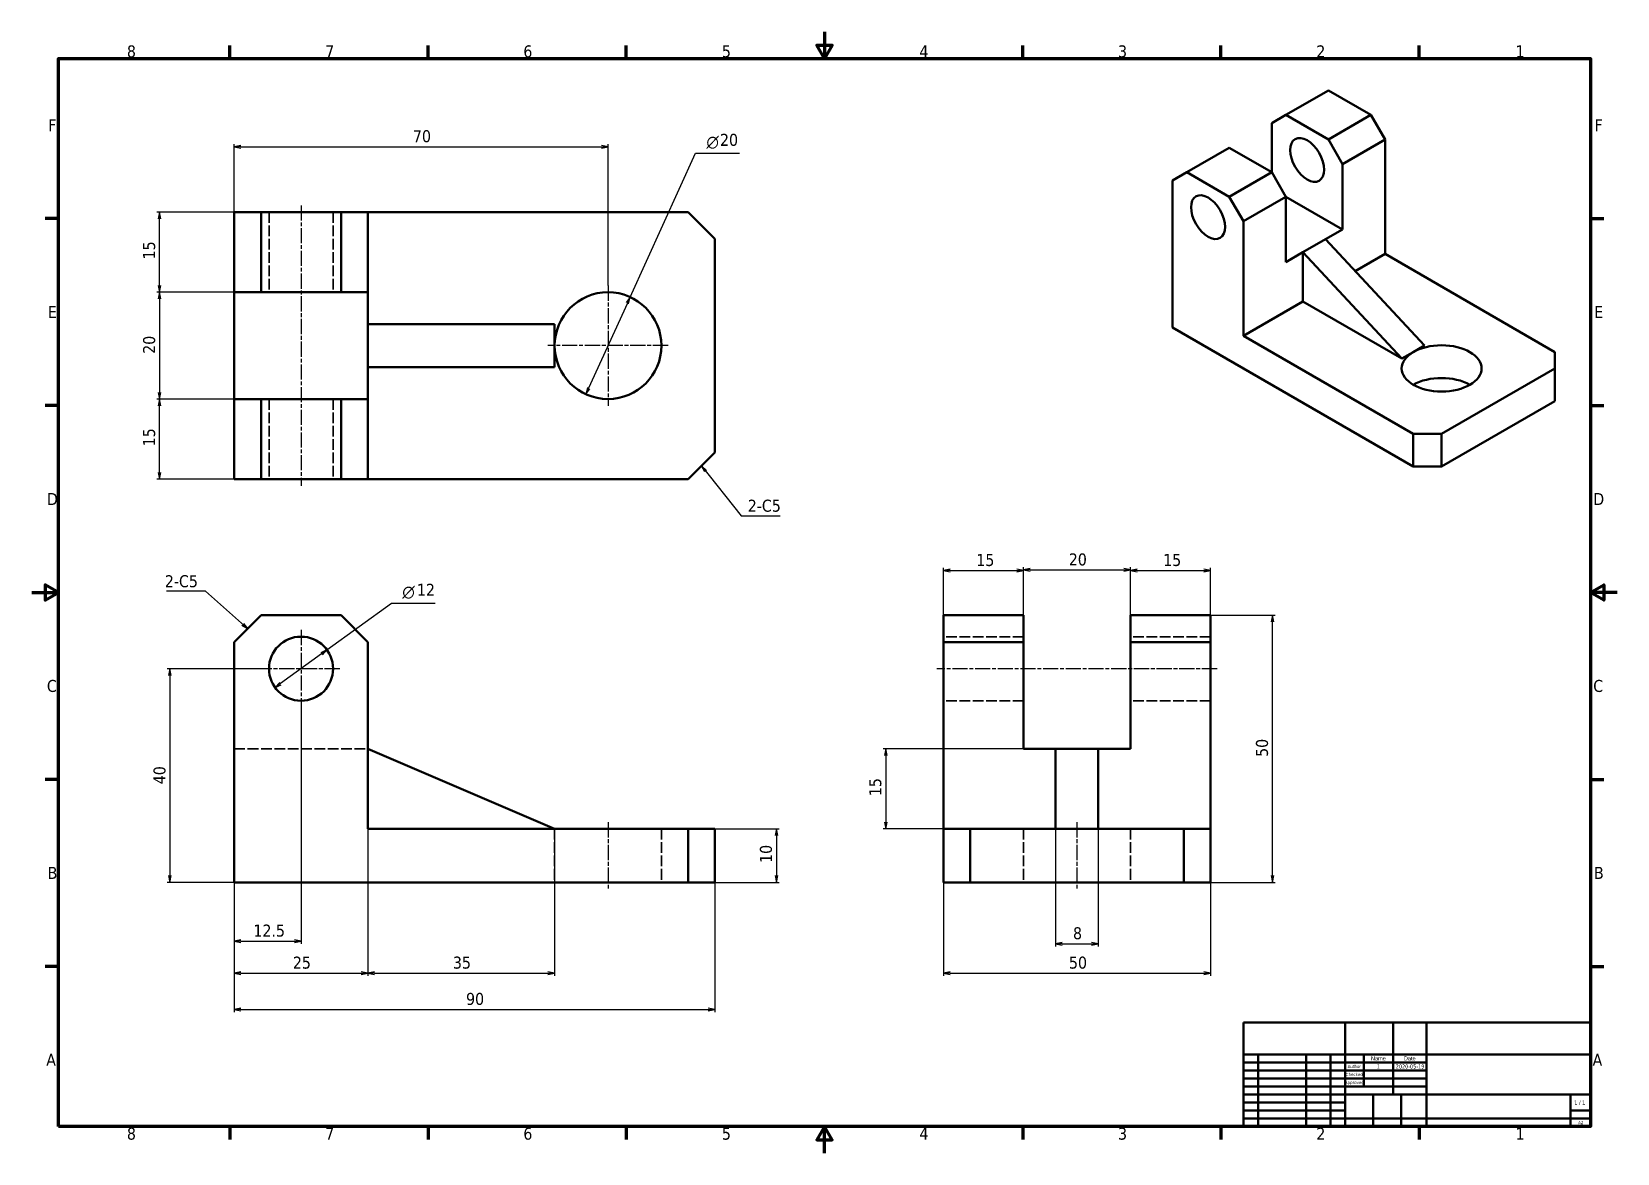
# Model space of a CAD drawing. Header units: millimetres. Extents: x 0 to 297, y 0 to 210.
import ezdxf
from ezdxf.enums import TextEntityAlignment as Align

# ---------------------------------------------------------------- set-up
doc = ezdxf.new("R2010")
doc.units = ezdxf.units.MM
doc.header["$LTSCALE"] = 0.5
doc.linetypes.add('CHAIN', pattern=[0.3543, 0.2362, -0.0295, 0.0591, -0.0295])
doc.linetypes.add('DASHED', pattern=[0.2068, 0.1655, -0.0413])
for name, color, linetype, lineweight in [('Border (ISO)', 7, 'Continuous', 70), ('Center Mark (ISO)', 7, 'Continuous', 25), ('Centerline (ISO)', 7, 'Continuous', 25), ('Dimension (ISO)', 7, 'Continuous', 25), ('Hidden (ISO)', 7, 'DASHED', 35), ('Symbol (ISO)', 7, 'Continuous', 25), ('Title (ISO)', 7, 'Continuous', 50), ('Visible (ISO)', 7, 'Continuous', 50)]:
    doc.layers.add(name, color=color, linetype=linetype, lineweight=lineweight)
doc.styles.add('Note Text (JIS)', font='tahoma.ttf')
doc.styles.add('Text Style12', font='AIGDT___.TTF')
doc.styles.add('Text Style38', font='tahoma.ttf')
doc.styles.add('Text Style39', font='tahoma.ttf')
doc.styles.add('Text Style41', font='tahoma.ttf')
doc.dimstyles.new('Default (JIS)$7', dxfattribs={"dimscale": 0.5, "dimtxt": 4.5, "dimasz": 2.5, "dimexe": 1, "dimexo": 0, "dimgap": 0.8, "dimtad": 1, "dimrnd": 1e-08, "dimdsep": 46, "dimtxsty": 'Note Text (JIS)', "dimblk": 'OPEN', "dimcen": 0.09, "dimdle": 10, "dimclrd": 256, "dimclre": 256, "dimclrt": 256, "dimadec": 0, "dimazin": 2, "dimtfac": 0.777778, "dimtmove": 0, "dimatfit": 3, "dimldrblk": 'OPEN', "dimfxl": 1, "dimtolj": 1, "dimtzin": 0, "dimlwd": -1, "dimlwe": -1, "dimarcsym": 0})

# ---------------------------------------------------------------- blocks, each defined once
blk = doc.blocks.new('Borders Default Border')
at = {"layer": 'Border (ISO)'}
for p, q in [((74.25, 410), (74.25, 414.9)), ((148.5, 410), (148.5, 414.9)), ((222.75, 410), (222.75, 414.9)), ((371.25, 410), (371.25, 414.9)), ((445.5, 410), (445.5, 414.9)), ((519.75, 410), (519.75, 414.9)), ((10, 350), (5.1, 350)), ((584, 350), (588.9, 350)), ((10, 280), (5.1, 280)), ((584, 280), (588.9, 280)), ((10, 140), (5.1, 140)), ((584, 140), (588.9, 140)), ((10, 70), (5.1, 70)), ((584, 70), (588.9, 70)), ((74.25, 10), (74.25, 5.1)), ((148.5, 10), (148.5, 5.1)), ((222.75, 10), (222.75, 5.1)), ((371.25, 10), (371.25, 5.1)), ((445.5, 10), (445.5, 5.1)), ((519.75, 10), (519.75, 5.1))]:
    blk.add_line(p, q, dxfattribs=at)
at = {"layer": 'Border (ISO)', "flags": 128}
for points in [[(297, 420), (297, 410), (294.11, 415), (299.89, 415), (297, 410)], [(10, 10), (10, 410), (584, 410), (584, 10), (10, 10)], [(0, 210), (10, 210), (5, 212.89), (5, 207.11), (10, 210)], [(594, 210), (584, 210), (589, 212.89), (589, 207.11), (584, 210)], [(297, 0), (297, 10), (294.11, 5), (299.89, 5), (297, 10)]]:
    blk.add_lwpolyline(points, dxfattribs=at)
at = {"layer": 'Border (ISO)', "char_height": 4.5, "attachment_point": 7, "style": 'Note Text (JIS)'}
for s, insert in [('8', (35.66, 410.3)), ('7', (109.98, 410.4)), ('6', (184.19, 410.31)), ('5', (258.56, 410.31)), ('4', (332.56, 410.4)), ('3', (406.97, 410.31)), ('2', (481.26, 410.4)), ('1', (555.86, 410.4)), ('F', (6.19, 382.75)), ('F', (585.49, 382.75)), ('E', (6.06, 312.75)), ('E', (585.36, 312.75)), ('D', (5.7, 242.75)), ('D', (585, 242.75)), ('C', (5.69, 172.67)), ('C', (584.99, 172.67)), ('B', (5.98, 102.75)), ('B', (585.28, 102.75)), ('A', (5.44, 32.75)), ('A', (584.74, 32.75)), ('8', (35.66, 5)), ('7', (109.98, 5.1)), ('6', (184.19, 5.01)), ('5', (258.56, 5.01)), ('4', (332.56, 5.1)), ('3', (406.97, 5.01)), ('2', (481.26, 5.1)), ('1', (555.86, 5.1))]:
    blk.add_mtext(s, dxfattribs=dict(at, insert=insert))
blk = doc.blocks.new('Title Blocks JIS')
at = {"layer": 'Title (ISO)'}
for p, q in [((230, 139), (100, 139)), ((100, 139), (100, 100)), ((138, 100), (138, 139)), ((156, 127), (156, 139)), ((168.5, 100), (168.5, 139)), ((230, 100), (230, 139)), ((100, 127), (230, 127)), ((105.5, 100), (105.5, 127)), ((123.5, 100), (123.5, 127)), ((132.5, 100), (132.5, 127)), ((145, 115), (145, 127)), ((156, 112), (156, 127)), ((100, 124), (168.5, 124)), ((100, 121), (168.5, 121)), ((168.5, 118), (100, 118)), ((100, 115), (168.5, 115)), ((138, 112), (100, 112)), ((138, 109), (100, 109)), ((168.5, 112), (138, 112)), ((148.5, 100), (148.5, 112)), ((159, 100), (159, 112)), ((168.5, 112), (230, 112)), ((222.5, 100), (222.5, 112)), ((138, 106), (100, 106)), ((230, 103), (100, 103)), ((222.5, 106), (230, 106)), ((100, 100), (230, 100))]:
    blk.add_line(p, q, dxfattribs=at)
for s, height, style, p in [('Checked', 1.2, 'Text Style41', (141.5, 119.5)), ('Author', 1.2, 'Text Style41', (141.5, 122.5)), ('Approved', 1.2, 'Text Style41', (141.5, 116.5)), ('1 / 1 ', 1.5, 'Text Style39', (226.25, 109))]:
    blk.add_text(s, height=height, dxfattribs=dict(at, style=style)).set_placement(p, align=Align.MIDDLE_CENTER)
at = {"layer": 'Title (ISO)', "char_height": 1.4986, "attachment_point": 5, "style": 'Note Text (JIS)'}
for s, insert, width in [('\\fArial|b0|i0;\\H1.4986;Name', (150.5, 125.5), 10.8457), ('\\fArial|b0|i0;\\H1.4986;Date', (162.25, 125.5), 12.2497)]:
    blk.add_mtext(s, dxfattribs=dict(at, insert=insert, width=width))
at = {"layer": 'Title (ISO)'}
for tag, height, style, p in [('COMPANY', 3.1, 'Text Style38', (199.25, 133)), ('CHECKED_BY', 1.5, 'Text Style39', (150.5, 119.5)), ('CHECKED_DATE', 1.5, 'Text Style39', (162.25, 119.5)), ('ENG_APPROVED_BY', 1.5, 'Text Style39', (150.5, 116.5)), ('ENG_APPROVAL_DATE', 1.5, 'Text Style39', (162.25, 116.5)), ('PART_NUMBER', 3.1, 'Text Style38', (195.5, 107.5))]:
    blk.add_attdef(tag, text='', height=height, dxfattribs=dict(at, style=style)).set_placement(p, align=Align.MIDDLE_CENTER)
at = {"layer": 'Title (ISO)', "style": 'Text Style38'}
blk.add_attdef('TITLE', text='', height=3.1, dxfattribs=at).set_placement((169.5, 126), align=Align.TOP_LEFT)
at = {"layer": 'Title (ISO)'}
for tag, p, height, style in [('AUTHOR_001', (149.91, 121.75), 1.5, 'Text Style39'), ('CREATION_DATE_001', (156.98, 121.75), 1.5, 'Text Style39'), ('Sheet_Size_001', (225.34, 100.89), 1.2, 'Text Style41')]:
    blk.add_attdef(tag, p, '', height=height, dxfattribs=dict(at, style=style))
blk = doc.blocks.new('_Open')
at = {"color": 0, "linetype": 'ByBlock', "lineweight": -2}
for p, q in [((-1, 0.17), (0, 0)), ((-1, -0.17), (0, 0)), ((0, 0), (-1, 0))]:
    blk.add_line(p, q, dxfattribs=at)

msp = doc.modelspace()

# ---------------------------------------------------------------- linework, layer by layer
at = {"layer": 'Center Mark (ISO)', "linetype": 'CHAIN', "ltscale": 23.990969}
for p, q in [((107.95, 162.47), (107.95, 139.97)), ((119.2, 151.22), (96.7, 151.22)), ((50.45, 97.98), (50.45, 83.48)), ((57.7, 90.73), (43.2, 90.73))]:
    msp.add_line(p, q, dxfattribs=at)
at = {"layer": 'Centerline (ISO)', "linetype": 'CHAIN', "ltscale": 23.990969}
for p, q in [((50.45, 177.47), (50.45, 124.97)), ((222.04, 90.73), (169.54, 90.73)), ((107.95, 61.98), (107.95, 49.48)), ((195.79, 61.98), (195.79, 49.48))]:
    msp.add_line(p, q, dxfattribs=at)
at = {"layer": 'Dimension (ISO)'}
for p, q in [((37.95, 176.22), (37.95, 188.97)), ((39.2, 188.72), (37.95, 188.47)), ((39.2, 188.47), (37.95, 188.47)), ((37.95, 188.47), (39.2, 188.22)), ((39.2, 188.47), (106.7, 188.47)), ((107.95, 188.47), (106.7, 188.72)), ((106.7, 188.47), (107.95, 188.47)), ((106.7, 188.22), (107.95, 188.47)), ((107.95, 162.47), (107.95, 188.97)), ((112.09, 160.32), (124.35, 187.25)), ((124.35, 187.25), (132.55, 187.25)), ((126.25, 187.25), (132.15, 187.25)), ((37.95, 176.22), (23.45, 176.22)), ((23.95, 176.22), (23.7, 174.97)), ((23.95, 174.97), (23.95, 176.22)), ((24.2, 174.97), (23.95, 176.22)), ((23.95, 162.47), (23.95, 174.97)), ((37.95, 161.22), (23.45, 161.22)), ((37.95, 161.22), (23.45, 161.22)), ((23.7, 162.47), (23.95, 161.22)), ((23.95, 161.22), (23.7, 159.97)), ((23.95, 162.47), (23.95, 161.22)), ((23.95, 161.22), (24.2, 162.47)), ((23.95, 159.97), (23.95, 161.22)), ((24.2, 159.97), (23.95, 161.22)), ((23.95, 159.97), (23.95, 142.47)), ((111.57, 159.18), (104.32, 143.25)), ((112.09, 160.32), (111.34, 159.29)), ((111.57, 159.18), (112.09, 160.32)), ((111.8, 159.08), (112.09, 160.32)), ((104.09, 143.36), (103.8, 142.12)), ((104.32, 143.25), (103.8, 142.12)), ((103.8, 142.12), (104.55, 143.15)), ((37.95, 141.22), (23.45, 141.22)), ((37.95, 141.22), (23.45, 141.22)), ((23.7, 142.47), (23.95, 141.22)), ((23.95, 141.22), (23.7, 139.97)), ((23.95, 142.47), (23.95, 141.22)), ((23.95, 141.22), (24.2, 142.47)), ((23.95, 139.97), (23.95, 141.22)), ((24.2, 139.97), (23.95, 141.22)), ((23.95, 127.47), (23.95, 139.97)), ((37.95, 126.22), (23.45, 126.22)), ((23.7, 127.47), (23.95, 126.22)), ((23.95, 127.47), (23.95, 126.22)), ((23.95, 126.22), (24.2, 127.47)), ((170.79, 100.73), (170.79, 109.62)), ((172.04, 109.37), (170.79, 109.12)), ((172.04, 109.12), (170.79, 109.12)), ((170.79, 109.12), (172.04, 108.87)), ((172.04, 109.12), (184.54, 109.12)), ((185.79, 109.12), (184.54, 109.37)), ((184.54, 109.12), (185.79, 109.12)), ((184.54, 108.87), (185.79, 109.12)), ((185.79, 100.73), (185.79, 109.73)), ((185.79, 100.73), (185.79, 109.62)), ((187.04, 109.48), (185.79, 109.23)), ((187.04, 109.23), (185.79, 109.23)), ((185.79, 109.23), (187.04, 108.98)), ((187.04, 109.23), (204.54, 109.23)), ((205.79, 109.23), (204.54, 109.48)), ((204.54, 109.23), (205.79, 109.23)), ((204.54, 108.98), (205.79, 109.23)), ((205.79, 100.73), (205.79, 109.73)), ((205.79, 100.73), (205.79, 109.62)), ((207.04, 109.37), (205.79, 109.12)), ((207.04, 109.12), (205.79, 109.12)), ((205.79, 109.12), (207.04, 108.87)), ((207.04, 109.12), (219.54, 109.12)), ((220.79, 109.12), (219.54, 109.37)), ((219.54, 109.12), (220.79, 109.12)), ((219.54, 108.87), (220.79, 109.12)), ((220.79, 100.73), (220.79, 109.62)), ((55.31, 94.24), (67.39, 102.99)), ((67.39, 102.99), (75.59, 102.99)), ((69.29, 102.99), (75.19, 102.99)), ((220.79, 100.73), (232.91, 100.73)), ((232.41, 100.73), (232.16, 99.48)), ((232.41, 99.48), (232.41, 100.73)), ((232.66, 99.48), (232.41, 100.73)), ((232.41, 51.98), (232.41, 99.48)), ((54.29, 93.51), (46.6, 87.94)), ((55.31, 94.24), (54.15, 93.71)), ((54.29, 93.51), (55.31, 94.24)), ((54.44, 93.31), (55.31, 94.24)), ((43.2, 90.73), (25.4, 90.73)), ((25.9, 90.73), (25.65, 89.48)), ((25.9, 89.48), (25.9, 90.73)), ((26.15, 89.48), (25.9, 90.73)), ((25.9, 89.48), (25.9, 51.98)), ((46.45, 88.14), (45.59, 87.21)), ((46.6, 87.94), (45.59, 87.21)), ((45.59, 87.21), (46.75, 87.74)), ((50.45, 83.48), (50.45, 39.23)), ((185.79, 75.73), (159.48, 75.73)), ((159.98, 75.73), (159.73, 74.48)), ((159.98, 74.48), (159.98, 75.73)), ((160.23, 74.48), (159.98, 75.73)), ((159.98, 74.48), (159.98, 61.98)), ((62.95, 60.73), (62.95, 33.23)), ((62.95, 60.73), (62.95, 33.23)), ((97.95, 60.73), (97.95, 33.23)), ((127.95, 60.73), (139.99, 60.73)), ((139.49, 60.73), (139.24, 59.48)), ((139.49, 59.48), (139.49, 60.73)), ((139.74, 59.48), (139.49, 60.73)), ((139.49, 59.48), (139.49, 51.98)), ((175.79, 60.73), (159.48, 60.73)), ((159.73, 61.98), (159.98, 60.73)), ((159.98, 61.98), (159.98, 60.73)), ((159.98, 60.73), (160.23, 61.98)), ((191.79, 60.73), (191.79, 38.73)), ((199.79, 60.73), (199.79, 38.73)), ((37.95, 50.73), (25.4, 50.73)), ((25.65, 51.98), (25.9, 50.73)), ((25.9, 51.98), (25.9, 50.73)), ((25.9, 50.73), (26.15, 51.98)), ((37.95, 50.73), (37.95, 39.23)), ((37.95, 50.73), (37.95, 33.23)), ((37.95, 50.73), (37.95, 26.44)), ((127.95, 50.73), (127.95, 26.44)), ((127.95, 50.73), (139.99, 50.73)), ((139.24, 51.98), (139.49, 50.73)), ((139.49, 51.98), (139.49, 50.73)), ((139.49, 50.73), (139.74, 51.98)), ((170.79, 50.73), (170.79, 33.23)), ((220.79, 50.73), (220.79, 33.23)), ((220.79, 50.73), (232.91, 50.73)), ((232.16, 51.98), (232.41, 50.73)), ((232.41, 51.98), (232.41, 50.73)), ((232.41, 50.73), (232.66, 51.98)), ((39.2, 39.98), (37.95, 39.73)), ((39.2, 39.73), (37.95, 39.73)), ((37.95, 39.73), (39.2, 39.48)), ((39.2, 39.73), (49.2, 39.73)), ((50.45, 39.73), (49.2, 39.98)), ((49.2, 39.73), (50.45, 39.73)), ((49.2, 39.48), (50.45, 39.73)), ((193.04, 39.48), (191.79, 39.23)), ((193.04, 39.23), (191.79, 39.23)), ((191.79, 39.23), (193.04, 38.98)), ((193.04, 39.23), (198.54, 39.23)), ((199.79, 39.23), (198.54, 39.48)), ((198.54, 39.23), (199.79, 39.23)), ((198.54, 38.98), (199.79, 39.23)), ((39.2, 33.98), (37.95, 33.73)), ((39.2, 33.73), (37.95, 33.73)), ((37.95, 33.73), (39.2, 33.48)), ((39.2, 33.73), (61.7, 33.73)), ((62.95, 33.73), (61.7, 33.98)), ((61.7, 33.73), (62.95, 33.73)), ((61.7, 33.48), (62.95, 33.73)), ((64.2, 33.98), (62.95, 33.73)), ((64.2, 33.73), (62.95, 33.73)), ((62.95, 33.73), (64.2, 33.48)), ((64.2, 33.73), (96.7, 33.73)), ((97.95, 33.73), (96.7, 33.98)), ((96.7, 33.73), (97.95, 33.73)), ((96.7, 33.48), (97.95, 33.73)), ((172.04, 33.98), (170.79, 33.73)), ((172.04, 33.73), (170.79, 33.73)), ((170.79, 33.73), (172.04, 33.48)), ((172.04, 33.73), (219.54, 33.73)), ((220.79, 33.73), (219.54, 33.98)), ((219.54, 33.73), (220.79, 33.73)), ((219.54, 33.48), (220.79, 33.73)), ((39.2, 27.19), (37.95, 26.94)), ((39.2, 26.94), (37.95, 26.94)), ((37.95, 26.94), (39.2, 26.69)), ((39.2, 26.94), (126.7, 26.94)), ((127.95, 26.94), (126.7, 27.19)), ((126.7, 26.94), (127.95, 26.94)), ((126.7, 26.69), (127.95, 26.94))]:
    msp.add_line(p, q, dxfattribs=at)
at = {"layer": 'Hidden (ISO)', "ltscale": 24.17795}
for p, q in [((44.45, 176.22), (44.45, 161.22)), ((56.45, 176.22), (56.45, 161.22)), ((44.45, 141.22), (44.45, 126.22)), ((56.45, 141.22), (56.45, 126.22)), ((185.79, 96.73), (170.79, 96.73)), ((220.79, 96.73), (205.79, 96.73)), ((185.79, 84.73), (170.79, 84.73)), ((220.79, 84.73), (205.79, 84.73)), ((37.95, 75.73), (62.95, 75.73)), ((97.95, 60.73), (97.95, 50.73)), ((117.95, 60.73), (117.95, 50.73)), ((185.79, 60.73), (185.79, 50.73)), ((205.79, 60.73), (205.79, 50.73))]:
    msp.add_line(p, q, dxfattribs=at)
at = {"layer": 'Visible (ISO)'}
for p, q in [((242.88, 199.01), (234.92, 194.42)), ((242.88, 199.01), (250.83, 194.42)), ((234.92, 194.42), (232.27, 192.89)), ((234.92, 194.42), (242.88, 189.82)), ((242.88, 189.82), (250.83, 194.42)), ((250.83, 194.42), (253.49, 189.82)), ((232.27, 183.7), (232.27, 192.89)), ((224.32, 188.29), (216.36, 183.7)), ((224.32, 188.29), (232.27, 183.7)), ((245.53, 185.23), (242.88, 189.82)), ((253.49, 189.82), (245.53, 185.23)), ((253.49, 189.82), (253.49, 168.39)), ((245.53, 185.23), (245.53, 172.98)), ((216.36, 183.7), (213.71, 182.17)), ((213.71, 154.61), (213.71, 182.17)), ((216.36, 183.7), (224.32, 179.11)), ((224.32, 179.11), (232.27, 183.7)), ((232.27, 183.7), (234.92, 179.11)), ((226.97, 174.51), (224.32, 179.11)), ((234.92, 179.11), (226.97, 174.51)), ((234.92, 179.11), (234.92, 166.86)), ((234.92, 179.11), (245.53, 172.98)), ((37.95, 161.22), (37.95, 176.22)), ((37.95, 176.22), (42.95, 176.22)), ((42.95, 176.22), (57.95, 176.22)), ((42.95, 176.22), (42.95, 161.22)), ((57.95, 161.22), (57.95, 176.22)), ((57.95, 176.22), (62.95, 176.22)), ((62.95, 176.22), (62.95, 161.22)), ((62.95, 176.22), (122.95, 176.22)), ((127.95, 171.22), (122.95, 176.22)), ((226.97, 174.51), (226.97, 153.08)), ((245.53, 172.98), (242.35, 171.15)), ((127.95, 171.22), (127.95, 131.22)), ((242.35, 171.15), (238.11, 168.7)), ((260.91, 151.24), (242.35, 171.15)), ((238.11, 168.7), (234.92, 166.86)), ((238.11, 159.51), (238.11, 168.7)), ((256.67, 148.8), (238.11, 168.7)), ((253.49, 168.39), (247.92, 165.18)), ((253.49, 168.39), (285.31, 150.02)), ((37.95, 161.22), (37.95, 141.22)), ((42.95, 161.22), (37.95, 161.22)), ((42.95, 161.22), (57.95, 161.22)), ((62.95, 161.22), (57.95, 161.22)), ((62.95, 161.22), (62.95, 155.22)), ((238.11, 159.51), (226.97, 153.08)), ((256.67, 148.8), (238.11, 159.51)), ((62.95, 155.22), (62.95, 147.22)), ((97.95, 155.22), (62.95, 155.22)), ((97.95, 155.22), (97.95, 151.22)), ((258.79, 128.59), (213.71, 154.61)), ((226.97, 153.08), (258.79, 134.71)), ((97.95, 151.22), (97.95, 147.22)), ((258.79, 150.02), (256.67, 148.8)), ((260.91, 151.24), (258.79, 150.02)), ((285.31, 146.96), (285.31, 150.02)), ((62.95, 147.22), (62.95, 141.22)), ((97.95, 147.22), (62.95, 147.22)), ((285.31, 146.96), (264.09, 134.71)), ((285.31, 140.83), (285.31, 146.96)), ((37.95, 126.22), (37.95, 141.22)), ((37.95, 141.22), (42.95, 141.22)), ((42.95, 141.22), (57.95, 141.22)), ((42.95, 141.22), (42.95, 126.22)), ((57.95, 126.22), (57.95, 141.22)), ((57.95, 141.22), (62.95, 141.22)), ((62.95, 141.22), (62.95, 126.22)), ((285.31, 140.83), (264.09, 128.59)), ((258.79, 134.71), (264.09, 134.71)), ((258.79, 128.59), (258.79, 134.71)), ((264.09, 134.71), (264.09, 128.59)), ((122.95, 126.22), (127.95, 131.22)), ((264.09, 128.59), (258.79, 128.59)), ((42.95, 126.22), (37.95, 126.22)), ((42.95, 126.22), (57.95, 126.22)), ((62.95, 126.22), (57.95, 126.22)), ((62.95, 126.22), (122.95, 126.22)), ((42.95, 100.73), (37.95, 95.73)), ((42.95, 100.73), (57.95, 100.73)), ((62.95, 95.73), (57.95, 100.73)), ((170.79, 100.73), (185.79, 100.73)), ((170.79, 95.73), (170.79, 100.73)), ((185.79, 100.73), (185.79, 95.73)), ((205.79, 100.73), (220.79, 100.73)), ((205.79, 95.73), (205.79, 100.73)), ((220.79, 100.73), (220.79, 95.73)), ((37.95, 50.73), (37.95, 95.73)), ((62.95, 95.73), (62.95, 60.73)), ((185.79, 95.73), (170.79, 95.73)), ((170.79, 95.73), (170.79, 60.73)), ((185.79, 95.73), (185.79, 75.73)), ((220.79, 95.73), (205.79, 95.73)), ((205.79, 95.73), (205.79, 75.73)), ((220.79, 95.73), (220.79, 60.73)), ((97.95, 60.73), (62.95, 75.73)), ((191.79, 75.73), (185.79, 75.73)), ((199.79, 75.73), (191.79, 75.73)), ((191.79, 60.73), (191.79, 75.73)), ((205.79, 75.73), (199.79, 75.73)), ((199.79, 60.73), (199.79, 75.73)), ((62.95, 60.73), (122.95, 60.73)), ((122.95, 60.73), (127.95, 60.73)), ((122.95, 50.73), (122.95, 60.73)), ((127.95, 60.73), (127.95, 50.73)), ((170.79, 60.73), (175.79, 60.73)), ((170.79, 50.73), (170.79, 60.73)), ((215.79, 60.73), (175.79, 60.73)), ((175.79, 60.73), (175.79, 50.73)), ((215.79, 50.73), (215.79, 60.73)), ((215.79, 60.73), (220.79, 60.73)), ((220.79, 60.73), (220.79, 50.73)), ((122.95, 50.73), (37.95, 50.73)), ((127.95, 50.73), (122.95, 50.73)), ((175.79, 50.73), (170.79, 50.73)), ((215.79, 50.73), (175.79, 50.73)), ((220.79, 50.73), (215.79, 50.73))]:
    msp.add_line(p, q, dxfattribs=at)
for centre, radius in [((107.95, 151.22), 10), ((50.45, 90.73), 6)]:
    msp.add_circle(centre, radius, dxfattribs=at)
for centre, major_axis in [((238.9, 186), (-2.25, 3.9)), ((220.34, 175.28), (-2.25, 3.9)), ((264.09, 146.96), (7.5, 0))]:
    msp.add_ellipse(centre, major_axis=major_axis, ratio=0.57735, dxfattribs=at)
msp.add_ellipse((264.09, 140.83), major_axis=(-7.5, 0), ratio=0.57735, start_param=3.926991, end_param=5.497787, dxfattribs=at)

# ---------------------------------------------------------------- block references
at = {"xscale": 0.5, "yscale": 0.5, "zscale": 0.5}
msp.add_blockref('Borders Default Border', (0, 0), dxfattribs=at)
msp.add_blockref('Title Blocks JIS', (177, -45), dxfattribs=at).add_auto_attribs({'CREATION_DATE_001': '2020-05-19', 'AUTHOR_001': '1', 'Sheet_Size_001': 'A2'})

# ---------------------------------------------------------------- texts
at = {"layer": 'Dimension (ISO)', "char_height": 2.25, "attachment_point": 7}
for s, insert, style in [('70', (71.41, 189.27), 'Note Text (JIS)'), ('\\fAIGDT|b0|i0|p0;n', (126.38, 188.07), 'Text Style12'), ('20', (128.93, 188.59), 'Note Text (JIS)'), ('15', (176.94, 109.92), 'Note Text (JIS)'), ('20', (194.26, 110.03), 'Note Text (JIS)'), ('15', (211.94, 109.92), 'Note Text (JIS)'), ('\\fAIGDT|b0|i0|p0;n', (69.42, 103.82), 'Text Style12'), ('12', (72.15, 104.38), 'Note Text (JIS)'), ('12.5', (41.53, 40.53), 'Note Text (JIS)'), ('8', (195.05, 40.03), 'Note Text (JIS)'), ('25', (48.92, 34.53), 'Note Text (JIS)'), ('35', (78.9, 34.53), 'Note Text (JIS)'), ('50', (194.29, 34.53), 'Note Text (JIS)'), ('90', (81.36, 27.74), 'Note Text (JIS)')]:
    msp.add_mtext(s, dxfattribs=dict(at, insert=insert, style=style))
at = {"layer": 'Dimension (ISO)', "char_height": 2.25, "attachment_point": 7, "rotation": 90, "style": 'Note Text (JIS)'}
for s, insert in [('15', (23.15, 167.37)), ('20', (23.15, 149.69)), ('15', (23.15, 132.37)), ('50', (231.61, 74.22)), ('40', (25.1, 69.1)), ('15', (159.18, 66.87)), ('10', (138.69, 54.37))]:
    msp.add_mtext(s, dxfattribs=dict(at, insert=insert))
at = {"layer": 'Symbol (ISO)', "char_height": 2.25, "width": 6.358, "attachment_point": 1, "style": 'Note Text (JIS)'}
for insert in [(134.13, 122.38), (24.94, 108.24)]:
    msp.add_mtext('\\fTahoma|b0|i0;2-C5', dxfattribs=dict(at, insert=insert))

# ---------------------------------------------------------------- leaders
at = {"layer": 'Symbol (ISO)', "annotation_type": 0, "has_hookline": 1, "text_width": 6.04}
for points, hookline_direction in [([(125.45, 128.72), (132.88, 119.38), (134.13, 119.38)], 0), ([(40.45, 98.23), (32.55, 105.24), (31.3, 105.24)], 1)]:
    msp.add_leader(points, dimstyle='Default (JIS)$7', override={"dimgap": 0, "dimtad": 1}, dxfattribs=dict(at, hookline_direction=hookline_direction))

doc.saveas('drawing.dxf')
